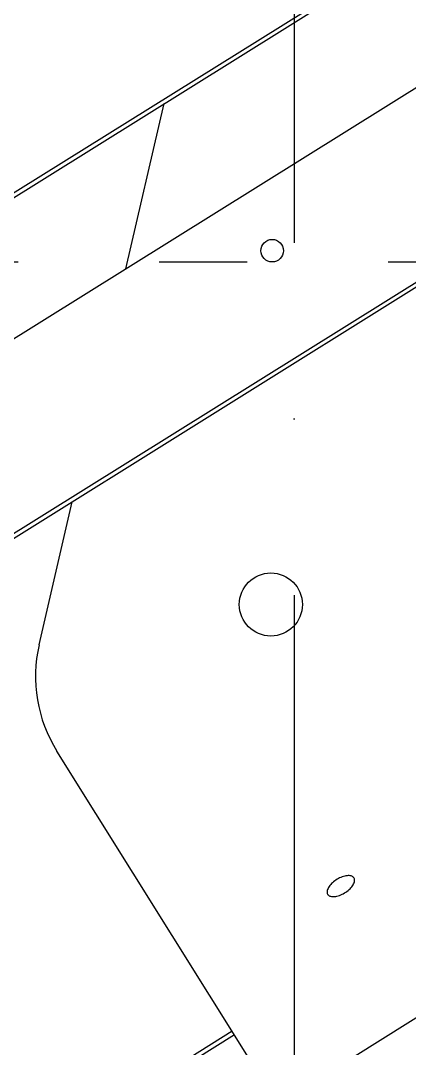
# Model space of a CAD drawing. Header units: millimetres. Extents: x 1084702 to 1166801, y 36632 to 124519.
# Drawn here: x 1098046.6 to 1098184.5, y 106829.3 to 107194.2 of the extents above; entities that cross this region are included whole.
import ezdxf

# ---------------------------------------------------------------- set-up
doc = ezdxf.new("R2010")
doc.units = ezdxf.units.MM
doc.header["$LTSCALE"] = 250
doc.linetypes.add('CENTER', pattern=[3, 2.5, -0.25, 0, -0.25])
doc.linetypes.add('PHANTOM', pattern=[2.1, 1.25, -0.2, 0.125, -0.2, 0.125, -0.2])
doc.layers.get('0').update_dxf_attribs({"color": 255})

# ---------------------------------------------------------------- blocks, each defined once
blk = doc.blocks.new('cont')
at = {"linetype": 'PHANTOM'}
blk.add_lwpolyline([(225402.77, 143408.75), (231452.77, 143408.75), (231452.77, 145808.75), (225402.77, 145808.75)], close=True, dxfattribs=at)
blk = doc.blocks.new('PK65002M m platform_side')
at = {"linetype": 'Continuous'}
for p, q in [((-9419.15, 6567.8), (-11373.19, 5346.78)), ((-11331.72, 5303.7), (-9545.99, 6419.55)), ((-11330.93, 5302.43), (-9545.19, 6418.28)), ((-11534.14, 5298.16), (-9771.58, 6399.53)), ((-11533.34, 5296.89), (-9770.78, 6398.26)), ((-10084.45, 6152.08), (-10070.91, 6210.72)), ((-10115.27, 6018.59), (-10103.54, 6069.38)), ((-10040.95, 5872.02), (-10108.95, 5980.85)), ((-9920.52, 5924.24), (-10030.43, 5855.56)), ((-10046.79, 5881.37), (-11641.12, 4885.12)), ((-10045.99, 5880.1), (-11640.32, 4883.85))]:
    blk.add_line(p, q, dxfattribs=at)
at = {"linetype": 'CENTER'}
blk.add_lwpolyline([(-10024.79, 7536.37), (-10024.79, 4362.95)], dxfattribs=at)
at = {"linetype": 'Continuous'}
for points in [[(-10003.58, 5935.82), (-10003.68, 5935.96), (-10003.86, 5936.15), (-10004.08, 5936.3), (-10004.33, 5936.43), (-10004.62, 5936.53), (-10004.93, 5936.6), (-10005.28, 5936.63), (-10005.65, 5936.64), (-10006.04, 5936.61), (-10006.46, 5936.55), (-10006.88, 5936.46), (-10007.32, 5936.34), (-10007.77, 5936.19), (-10008.22, 5936.01), (-10008.67, 5935.81), (-10009.12, 5935.58), (-10009.56, 5935.33), (-10009.99, 5935.06), (-10010.4, 5934.77), (-10010.79, 5934.46), (-10011.17, 5934.14), (-10011.52, 5933.81), (-10011.84, 5933.47)], [(-10004.65, 5932.35), (-10004.36, 5932.69), (-10004.1, 5933.03), (-10003.88, 5933.38), (-10003.7, 5933.72), (-10003.55, 5934.05), (-10003.45, 5934.37), (-10003.38, 5934.68), (-10003.36, 5934.98), (-10003.38, 5935.26), (-10003.44, 5935.51), (-10003.54, 5935.75), (-10003.58, 5935.82)], [(-10011.84, 5933.47), (-10012.13, 5933.13), (-10012.38, 5932.78), (-10012.61, 5932.44), (-10012.79, 5932.1), (-10012.94, 5931.77), (-10013.04, 5931.44), (-10013.11, 5931.13), (-10013.13, 5930.84), (-10013.11, 5930.56), (-10013.05, 5930.3), (-10012.95, 5930.07), (-10012.91, 5929.99)], [(-10012.91, 5929.99), (-10012.81, 5929.85), (-10012.63, 5929.67), (-10012.41, 5929.51), (-10012.16, 5929.38), (-10011.87, 5929.29), (-10011.55, 5929.22), (-10011.21, 5929.18), (-10010.84, 5929.18), (-10010.44, 5929.21), (-10010.03, 5929.26), (-10009.61, 5929.35), (-10009.17, 5929.47), (-10008.72, 5929.63), (-10008.27, 5929.8), (-10007.82, 5930.01), (-10007.37, 5930.23), (-10006.93, 5930.49), (-10006.5, 5930.76), (-10006.09, 5931.05), (-10005.69, 5931.36), (-10005.32, 5931.68), (-10004.97, 5932.01), (-10004.65, 5932.35)]]:
    blk.add_lwpolyline(points, dxfattribs=at)
for centre, radius in [((-10032.6, 6158.51), 4), ((-10033.06, 6032.9), 11.19)]:
    blk.add_circle(centre, radius, dxfattribs=at)
blk.add_arc((-10066.55, 6007.34), 50, 167, 212, dxfattribs=at)
blk = doc.blocks.new('profil_B4_1')
at = {"linetype": 'CENTER'}
blk.add_blockref('PK65002M m platform_side', (90405.39, 65327.55), dxfattribs=at)
blk.add_blockref('cont', (-149676.32, -74326.79))

msp = doc.modelspace()

# ---------------------------------------------------------------- block references
msp.add_blockref('profil_B4_1', (1017763.01, 35626.47))

doc.saveas('drawing.dxf')
